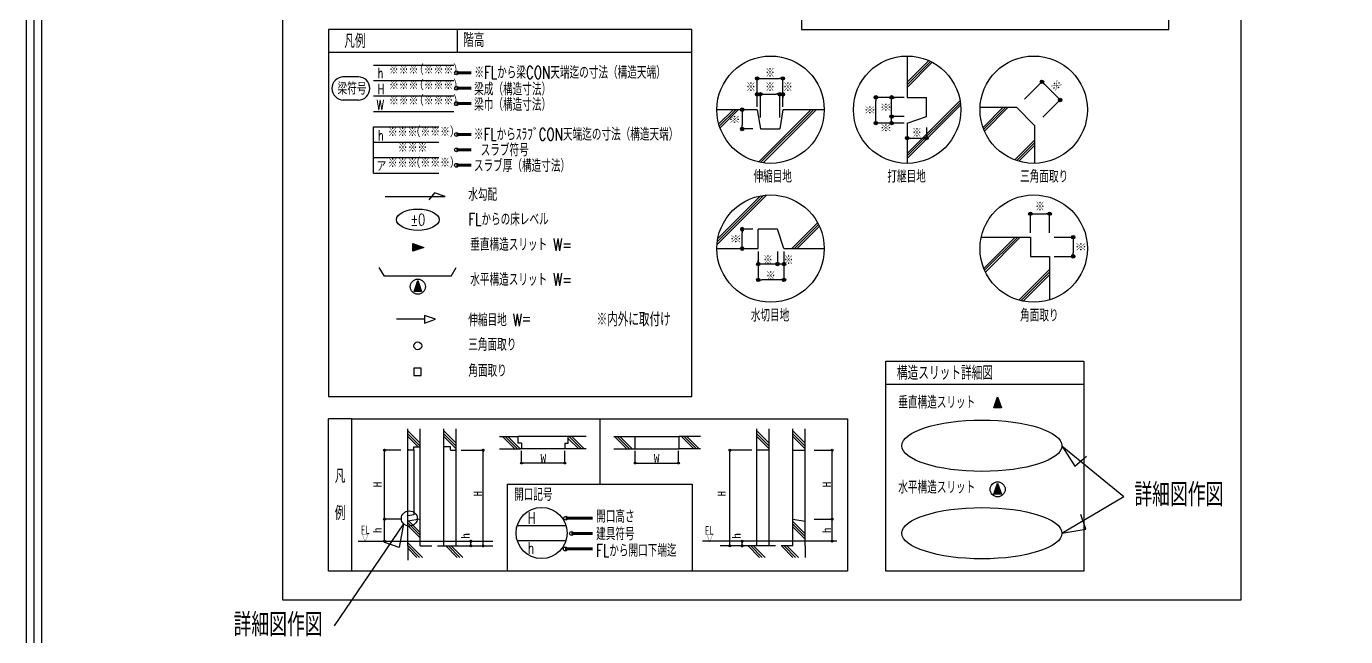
# Model space of a CAD drawing. Extents: x -229451 to 47804, y -161247 to 19812.
# Drawn here: x -229451 to -212338, y -100491 to -92572 of the extents above; entities that cross this region are included whole.
import ezdxf
from ezdxf.enums import TextEntityAlignment as Align
from ezdxf.lldxf.tags import DXFTag

# ---------------------------------------------------------------- set-up
doc = ezdxf.new("R2010")
doc.units = 0
doc.header["$LTSCALE"] = 450
doc.layers.get('0').update_dxf_attribs({"linetype": 'CONTINUOUS'})
for name, color, linetype in [('E0_図面枠A', 4, 'CONTINUOUS'), ('E1_文字A', 3, 'CONTINUOUS'), ('E1_文字B', 2, 'CONTINUOUS'), ('E5_目地A_垂直スリット', 1, 'CONTINUOUS'), ('E5_目地B_水平スリット', 1, 'CONTINUOUS'), ('E6_面取り記号', 4, 'CONTINUOUS'), ('G2_ハッチング', 243, 'CONTINUOUS'), ('IA_通芯', 12, 'CENTER2'), ('IC3_寸法_壁種', 2, 'CONTINUOUS'), ('ID1_躯体', 7, 'CONTINUOUS'), ('JA2_梁記号', 4, 'CONTINUOUS'), ('JA3_ｽﾗﾌﾞ記号', 4, 'CONTINUOUS'), ('JA6_建具記号', 4, 'CONTINUOUS'), ('KC_躯体断面見掛線', 133, 'CONTINUOUS'), ('ZZ_記載例', 30, 'CONTINUOUS')]:
    doc.layers.add(name, color=color, linetype=linetype)
doc.styles.add('toda-A (0.7)', font='romans.shx', dxfattribs={"width": 0.7, "bigfont": 'extfont.shx'})
doc.styles.add('toda-G', font='msgothic.ttc')
tags = doc.linetypes.add('CENTER2', pattern=[2.3, 2, -0.1, 0.1, -0.1]).pattern_tags.tags
tags[10:11] = [DXFTag(74, 4), DXFTag(75, 0), DXFTag(340, '0'), DXFTag(46, 0.0), DXFTag(50, 0.0), DXFTag(44, 0.0), DXFTag(45, 0.0)]
tags[8:9] = [DXFTag(74, 4), DXFTag(75, 0), DXFTag(340, '0'), DXFTag(46, 0.0), DXFTag(50, 0.0), DXFTag(44, 0.0), DXFTag(45, 0.0)]
tags[6:7] = [DXFTag(74, 4), DXFTag(75, 0), DXFTag(340, '0'), DXFTag(46, 0.0), DXFTag(50, 0.0), DXFTag(44, 0.0), DXFTag(45, 0.0)]
tags[4:5] = [DXFTag(74, 4), DXFTag(75, 0), DXFTag(340, '0'), DXFTag(46, 0.0), DXFTag(50, 0.0), DXFTag(44, 0.0), DXFTag(45, 0.0)]
doc.dimstyles.new('toda 1：50', dxfattribs={"dimscale": 50, "dimtxt": 2.7, "dimasz": 1, "dimexe": 0, "dimexo": 1.5, "dimgap": 0, "dimtad": 0, "dimdec": 3, "dimzin": 12, "dimdsep": 46, "dimtxsty": 'toda-A (0.7)', "dimblk": 'ORIGIN', "dimcen": 2.5, "dimclrd": 256, "dimclre": 256, "dimclrt": 7, "dimadec": 0, "dimazin": 0, "dimtfac": 1, "dimtdec": 3, "dimtix": 1, "dimtmove": 2, "dimatfit": 3, "dimldrblk": 'ORIGIN', "dimfxl": 1, "dimtvp": 0.7, "dimtolj": 1, "dimtzin": 0, "dimarcsym": 0})

# ---------------------------------------------------------------- blocks, each defined once
blk = doc.blocks.new('_Origin')
at = {"color": 0, "linetype": 'ByBlock', "lineweight": -2}
blk.add_line((0, 0), (-1, 0), dxfattribs=at)
blk.add_line((0, 0), (-1, 0), dxfattribs=at)
blk.add_circle((0, 0), 0.5, dxfattribs=at)
blk.add_circle((0, 0), 0.5, dxfattribs=at)
blk = doc.blocks.new('垂直構造スリット記号')
at = {"layer": 'E5_目地A_垂直スリット', "linetype": 'Continuous'}
blk.add_hatch(color=256, dxfattribs=at).paths.add_polyline_path([(-49, -144), (0, 0), (49, -144)])
at = {"layer": 'E5_目地A_垂直スリット'}
blk.add_lwpolyline([(-49, -144), (0, 0), (49, -144)], close=True, dxfattribs=at)
blk = doc.blocks.new('誘発目地')
at = {"layer": 'E5_目地A_垂直スリット'}
blk.add_lwpolyline([(49, -144), (0, 0), (-49, -144)], close=True, dxfattribs=at)
blk = doc.blocks.new('水平構造スリット記号')
at = {"layer": 'E5_目地B_水平スリット', "linetype": 'Continuous'}
blk.add_hatch(color=256, dxfattribs=at).paths.add_polyline_path([(-49, -62), (0, 81), (49, -62)])
at = {"layer": 'E5_目地B_水平スリット'}
blk.add_lwpolyline([(-49, -62), (0, 81), (49, -62)], close=True, dxfattribs=at)
at = {"layer": 'E5_目地B_水平スリット', "linetype": 'Continuous'}
blk.add_circle((0, 0), 97.5, dxfattribs=at)

msp = doc.modelspace()

# ---------------------------------------------------------------- hatches: boundary and pattern name
at = {"layer": 'IC3_寸法_壁種'}
h = msp.add_hatch(color=256, dxfattribs=at)
h.paths.add_polyline_path([(-219948.3975, -93247.3485), (-219970.8975, -93247.3485), (-219970.8975, -93224.8485, 0.4142135624), (-219993.3975, -93247.3485, 1)])
h.paths.add_polyline_path([(-219948.3975, -93247.3485, 0.4142135624), (-219970.8975, -93224.8485), (-219970.8975, -93247.3485)], flags=17)
h = msp.add_hatch(color=256, dxfattribs=at)
h.paths.add_polyline_path([(-219615.0641, -93247.3485), (-219637.5641, -93247.3485), (-219637.5641, -93224.8485, 0.4142135624), (-219660.0641, -93247.3485, 1)])
h.paths.add_polyline_path([(-219615.0641, -93247.3485, 0.4142135624), (-219637.5641, -93224.8485), (-219637.5641, -93247.3485)], flags=17)
h = msp.add_hatch(color=256, dxfattribs=at)
h.paths.add_polyline_path([(-219948.3975, -93453.1613), (-219970.8975, -93453.1613), (-219970.8975, -93430.6613, 0.4142135624), (-219993.3975, -93453.1613, 1)])
h.paths.add_polyline_path([(-219948.3975, -93453.1613, 0.4142135624), (-219970.8975, -93430.6613), (-219970.8975, -93453.1613)], flags=17)
h = msp.add_hatch(color=256, dxfattribs=at)
h.paths.add_polyline_path([(-219906.7308, -93453.1613), (-219929.2308, -93453.1613), (-219929.2308, -93430.6613, 0.4142135624), (-219951.7308, -93453.1613, 1)])
h.paths.add_polyline_path([(-219906.7308, -93453.1613, 0.4142135624), (-219929.2308, -93430.6613), (-219929.2308, -93453.1613)], flags=17)
h = msp.add_hatch(color=256, dxfattribs=at)
h.paths.add_polyline_path([(-219656.7308, -93453.1613), (-219679.2308, -93453.1613), (-219679.2308, -93430.6613, 0.4142135624), (-219701.7308, -93453.1613, 1)])
h.paths.add_polyline_path([(-219656.7308, -93453.1613, 0.4142135624), (-219679.2308, -93430.6613), (-219679.2308, -93453.1613)], flags=17)
h = msp.add_hatch(color=256, dxfattribs=at)
h.paths.add_polyline_path([(-219615.0641, -93453.1613), (-219637.5641, -93453.1613), (-219637.5641, -93430.6613, 0.4142135624), (-219660.0641, -93453.1613, 1)])
h.paths.add_polyline_path([(-219615.0641, -93453.1613, 0.4142135624), (-219637.5641, -93430.6613), (-219637.5641, -93453.1613)], flags=17)
h = msp.add_hatch(color=256, dxfattribs=at)
h.paths.add_polyline_path([(-216254.6315, -93291.0606), (-216277.1315, -93291.0606), (-216277.1315, -93268.5606, 0.4142135624), (-216299.6315, -93291.0606, 1)])
h.paths.add_polyline_path([(-216254.6315, -93291.0606, 0.4142135624), (-216277.1315, -93268.5606), (-216277.1315, -93291.0606)], flags=17)
h = msp.add_hatch(color=256, dxfattribs=at)
h.paths.add_polyline_path([(-218409.9886, -93493.7047), (-218432.4886, -93493.7047), (-218432.4886, -93471.2047, 0.4142135624), (-218454.9886, -93493.7047, 1)])
h.paths.add_polyline_path([(-218409.9886, -93493.7047, 0.4142135624), (-218432.4886, -93471.2047), (-218432.4886, -93493.7047)], flags=17)
h = msp.add_hatch(color=256, dxfattribs=at)
h.paths.add_polyline_path([(-218204.1757, -93493.7047), (-218226.6757, -93493.7047), (-218226.6757, -93471.2047, 0.4142135624), (-218249.1757, -93493.7047, 1)])
h.paths.add_polyline_path([(-218204.1757, -93493.7047, 0.4142135624), (-218226.6757, -93471.2047), (-218226.6757, -93493.7047)], flags=17)
h = msp.add_hatch(color=256, dxfattribs=at)
h.paths.add_polyline_path([(-216018.9293, -93526.7629), (-216041.4293, -93526.7629), (-216041.4293, -93504.2629, 0.4142135624), (-216063.9293, -93526.7629, 1)])
h.paths.add_polyline_path([(-216018.9293, -93526.7629, 0.4142135624), (-216041.4293, -93504.2629), (-216041.4293, -93526.7629)], flags=17)
h = msp.add_hatch(color=256, dxfattribs=at)
h.paths.add_polyline_path([(-220142.8294, -93653.5949), (-220165.3294, -93653.5949), (-220165.3294, -93631.0949, 0.4142135624), (-220187.8294, -93653.5949, 1)])
h.paths.add_polyline_path([(-220142.8294, -93653.5949, 0.4142135624), (-220165.3294, -93631.0949), (-220165.3294, -93653.5949)], flags=17)
h = msp.add_hatch(color=256, dxfattribs=at)
h.paths.add_polyline_path([(-218204.1757, -93743.7047), (-218226.6757, -93743.7047), (-218226.6757, -93721.2047, 0.4142135624), (-218249.1757, -93743.7047, 1)])
h.paths.add_polyline_path([(-218204.1757, -93743.7047, 0.4142135624), (-218226.6757, -93721.2047), (-218226.6757, -93743.7047)], flags=17)
h = msp.add_hatch(color=256, dxfattribs=at)
h.paths.add_polyline_path([(-220142.8294, -93903.5949), (-220165.3294, -93903.5949), (-220165.3294, -93881.0949, 0.4142135624), (-220187.8294, -93903.5949, 1)])
h.paths.add_polyline_path([(-220142.8294, -93903.5949, 0.4142135624), (-220165.3294, -93881.0949), (-220165.3294, -93903.5949)], flags=17)
h = msp.add_hatch(color=256, dxfattribs=at)
h.paths.add_polyline_path([(-218409.9886, -93827.038), (-218432.4886, -93827.038), (-218432.4886, -93804.538, 0.4142135624), (-218454.9886, -93827.038, 1)])
h.paths.add_polyline_path([(-218409.9886, -93827.038, 0.4142135624), (-218432.4886, -93804.538), (-218432.4886, -93827.038)], flags=17)
h = msp.add_hatch(color=256, dxfattribs=at)
h.paths.add_polyline_path([(-218204.1757, -93827.038), (-218226.6757, -93827.038), (-218226.6757, -93804.538, 0.4142135624), (-218249.1757, -93827.038, 1)])
h.paths.add_polyline_path([(-218204.1757, -93827.038, 0.4142135624), (-218226.6757, -93804.538), (-218226.6757, -93827.038)], flags=17)
h = msp.add_hatch(color=256, dxfattribs=at)
h.paths.add_polyline_path([(-218003.7422, -94021.47), (-218026.2422, -94021.47), (-218026.2422, -93998.97, 0.4142135624), (-218048.7422, -94021.47, 1)])
h.paths.add_polyline_path([(-218003.7422, -94021.47, 0.4142135624), (-218026.2422, -93998.97), (-218026.2422, -94021.47)], flags=17)
h = msp.add_hatch(color=256, dxfattribs=at)
h.paths.add_polyline_path([(-217753.7422, -94021.47), (-217776.2422, -94021.47), (-217776.2422, -93998.97, 0.4142135624), (-217798.7422, -94021.47, 1)])
h.paths.add_polyline_path([(-217753.7422, -94021.47, 0.4142135624), (-217776.2422, -93998.97), (-217776.2422, -94021.47)], flags=17)
h = msp.add_hatch(color=256, dxfattribs=at)
h.paths.add_polyline_path([(-216405.0529, -95003.7059), (-216427.5529, -95003.7059), (-216427.5529, -94981.2059, 0.4142135624), (-216450.0529, -95003.7059, 1)])
h.paths.add_polyline_path([(-216405.0529, -95003.7059, 0.4142135624), (-216427.5529, -94981.2059), (-216427.5529, -95003.7059)], flags=17)
h = msp.add_hatch(color=256, dxfattribs=at)
h.paths.add_polyline_path([(-216155.0529, -95003.7059), (-216177.5529, -95003.7059), (-216177.5529, -94981.2059, 0.4142135624), (-216200.0529, -95003.7059, 1)])
h.paths.add_polyline_path([(-216155.0529, -95003.7059, 0.4142135624), (-216177.5529, -94981.2059), (-216177.5529, -95003.7059)], flags=17)
h = msp.add_hatch(color=256, dxfattribs=at)
h.paths.add_polyline_path([(-220143.7626, -95205.5876), (-220166.2626, -95205.5876), (-220166.2626, -95183.0876, 0.4142135624), (-220188.7626, -95205.5876, 1)])
h.paths.add_polyline_path([(-220143.7626, -95205.5876, 0.4142135624), (-220166.2626, -95183.0876), (-220166.2626, -95205.5876)], flags=17)
h = msp.add_hatch(color=256, dxfattribs=at)
h.paths.add_polyline_path([(-215871.9837, -95329.2576), (-215871.9837, -95306.7576), (-215849.4837, -95306.7576, 0.4142135624), (-215871.9837, -95284.2576, 1)])
h.paths.add_polyline_path([(-215871.9837, -95329.2576, 0.4142135624), (-215849.4837, -95306.7576), (-215871.9837, -95306.7576)], flags=17)
h = msp.add_hatch(color=256, dxfattribs=at)
h.paths.add_polyline_path([(-220143.7626, -95455.5876), (-220166.2626, -95455.5876), (-220166.2626, -95433.0876, 0.4142135624), (-220188.7626, -95455.5876, 1)])
h.paths.add_polyline_path([(-220143.7626, -95455.5876, 0.4142135624), (-220166.2626, -95433.0876), (-220166.2626, -95455.5876)], flags=17)
h = msp.add_hatch(color=256, dxfattribs=at)
h.paths.add_polyline_path([(-219934.8445, -95656.0211), (-219957.3445, -95656.0211), (-219957.3445, -95633.5211, 0.4142135624), (-219979.8445, -95656.0211, 1)])
h.paths.add_polyline_path([(-219934.8445, -95656.0211, 0.4142135624), (-219957.3445, -95633.5211), (-219957.3445, -95656.0211)], flags=17)
h = msp.add_hatch(color=256, dxfattribs=at)
h.paths.add_polyline_path([(-219684.8445, -95656.0211), (-219707.3445, -95656.0211), (-219707.3445, -95633.5211, 0.4142135624), (-219729.8445, -95656.0211, 1)])
h.paths.add_polyline_path([(-219684.8445, -95656.0211, 0.4142135624), (-219707.3445, -95633.5211), (-219707.3445, -95656.0211)], flags=17)
h = msp.add_hatch(color=256, dxfattribs=at)
h.paths.add_polyline_path([(-219601.5112, -95656.0211), (-219624.0112, -95656.0211), (-219624.0112, -95633.5211, 0.4142135624), (-219646.5112, -95656.0211, 1)])
h.paths.add_polyline_path([(-219601.5112, -95656.0211, 0.4142135624), (-219624.0112, -95633.5211), (-219624.0112, -95656.0211)], flags=17)
h = msp.add_hatch(color=256, dxfattribs=at)
h.paths.add_polyline_path([(-215871.9837, -95579.2576), (-215871.9837, -95556.7576), (-215849.4837, -95556.7576, 0.4142135624), (-215871.9837, -95534.2576, 1)])
h.paths.add_polyline_path([(-215871.9837, -95579.2576, 0.4142135624), (-215849.4837, -95556.7576), (-215871.9837, -95556.7576)], flags=17)
h = msp.add_hatch(color=256, dxfattribs=at)
h.paths.add_polyline_path([(-219934.8445, -95861.834), (-219957.3445, -95861.834), (-219957.3445, -95839.334, 0.4142135624), (-219979.8445, -95861.834, 1)])
h.paths.add_polyline_path([(-219934.8445, -95861.834, 0.4142135624), (-219957.3445, -95839.334), (-219957.3445, -95861.834)], flags=17)
h = msp.add_hatch(color=256, dxfattribs=at)
h.paths.add_polyline_path([(-219601.5112, -95861.834), (-219624.0112, -95861.834), (-219624.0112, -95839.334, 0.4142135624), (-219646.5112, -95861.834, 1)])
h.paths.add_polyline_path([(-219601.5112, -95861.834, 0.4142135624), (-219624.0112, -95839.334), (-219624.0112, -95861.834)], flags=17)
h = msp.add_hatch(color=256, dxfattribs=at)
h.paths.add_polyline_path([(-224804.5098, -98072.0183), (-224816.5098, -98072.0183, 0.4142135624), (-224804.5098, -98084.0183)])
h.paths.add_polyline_path([(-224792.5098, -98072.0183), (-224804.5098, -98072.0183), (-224804.5098, -98084.0183, 0.4142135624)])
h.paths.add_polyline_path([(-224816.5098, -98072.0183), (-224792.5098, -98072.0183, 1)])
h = msp.add_hatch(color=256, dxfattribs=at)
h.paths.add_polyline_path([(-223526.9748, -98072.0183), (-223538.9748, -98072.0183, 0.4142135624), (-223526.9748, -98084.0183)])
h.paths.add_polyline_path([(-223514.9748, -98072.0183), (-223526.9748, -98072.0183), (-223526.9748, -98084.0183, 0.4142135624)])
h.paths.add_polyline_path([(-223538.9748, -98072.0183), (-223514.9748, -98072.0183, 1)])
h = msp.add_hatch(color=256, dxfattribs=at)
h.paths.add_polyline_path([(-220323.8064, -98072.0183), (-220335.8064, -98072.0183, 0.4142135624), (-220323.8064, -98084.0183)])
h.paths.add_polyline_path([(-220311.8064, -98072.0183), (-220323.8064, -98072.0183), (-220323.8064, -98084.0183, 0.4142135624)])
h.paths.add_polyline_path([(-220335.8064, -98072.0183), (-220311.8064, -98072.0183, 1)])
h = msp.add_hatch(color=256, dxfattribs=at)
h.paths.add_polyline_path([(-219000.1835, -98072.0183), (-219012.1835, -98072.0183, 0.4142135624), (-219000.1835, -98084.0183)])
h.paths.add_polyline_path([(-218988.1835, -98072.0183), (-219000.1835, -98072.0183), (-219000.1835, -98084.0183, 0.4142135624)])
h.paths.add_polyline_path([(-219012.1835, -98072.0183), (-218988.1835, -98072.0183, 1)])
h = msp.add_hatch(color=256, dxfattribs=at)
h.paths.add_polyline_path([(-223028.3291, -98238.5249), (-223040.3291, -98238.5249, 0.4142135624), (-223028.3291, -98250.5249)])
h.paths.add_polyline_path([(-223016.3291, -98238.5249), (-223028.3291, -98238.5249), (-223028.3291, -98250.5249, 0.4142135624)])
h.paths.add_polyline_path([(-223040.3291, -98238.5249), (-223016.3291, -98238.5249, 1)])
h = msp.add_hatch(color=256, dxfattribs=at)
h.paths.add_polyline_path([(-222466.0184, -98238.5249), (-222478.0184, -98238.5249, 0.4142135624), (-222466.0184, -98250.5249)])
h.paths.add_polyline_path([(-222454.0184, -98238.5249), (-222466.0184, -98238.5249), (-222466.0184, -98250.5249, 0.4142135624)])
h.paths.add_polyline_path([(-222478.0184, -98238.5249), (-222454.0184, -98238.5249, 1)])
h = msp.add_hatch(color=256, dxfattribs=at)
h.paths.add_polyline_path([(-221552.9464, -98238.5249), (-221564.9464, -98238.5249, 0.4142135624), (-221552.9464, -98250.5249)])
h.paths.add_polyline_path([(-221540.9464, -98238.5249), (-221552.9464, -98238.5249), (-221552.9464, -98250.5249, 0.4142135624)])
h.paths.add_polyline_path([(-221564.9464, -98238.5249), (-221540.9464, -98238.5249, 1)])
h = msp.add_hatch(color=256, dxfattribs=at)
h.paths.add_polyline_path([(-220990.6357, -98238.5249), (-221002.6357, -98238.5249, 0.4142135624), (-220990.6357, -98250.5249)])
h.paths.add_polyline_path([(-220978.6357, -98238.5249), (-220990.6357, -98238.5249), (-220990.6357, -98250.5249, 0.4142135624)])
h.paths.add_polyline_path([(-221002.6357, -98238.5249), (-220978.6357, -98238.5249, 1)])
h = msp.add_hatch(color=256, dxfattribs=at)
h.paths.add_polyline_path([(-224804.5098, -98966.8323), (-224816.5098, -98966.8323, 0.4142135624), (-224804.5098, -98978.8323)])
h.paths.add_polyline_path([(-224792.5098, -98966.8323), (-224804.5098, -98966.8323), (-224804.5098, -98978.8323, 0.4142135624)])
h.paths.add_polyline_path([(-224816.5098, -98966.8323), (-224792.5098, -98966.8323, 1)])
h = msp.add_hatch(color=256, dxfattribs=at)
h.paths.add_polyline_path([(-219000.1835, -98966.8323), (-219012.1835, -98966.8323, 0.4142135624), (-219000.1835, -98978.8323)])
h.paths.add_polyline_path([(-218988.1835, -98966.8323), (-219000.1835, -98966.8323), (-219000.1835, -98978.8323, 0.4142135624)])
h.paths.add_polyline_path([(-219012.1835, -98966.8323), (-218988.1835, -98966.8323, 1)])
h = msp.add_hatch(color=256, dxfattribs=at)
h.paths.add_polyline_path([(-224804.5098, -99252.7197), (-224816.5098, -99252.7197, 0.4142135624), (-224804.5098, -99264.7197)])
h.paths.add_polyline_path([(-224792.5098, -99252.7197), (-224804.5098, -99252.7197), (-224804.5098, -99264.7197, 0.4142135624)])
h.paths.add_polyline_path([(-224816.5098, -99252.7197), (-224792.5098, -99252.7197, 1)])
h = msp.add_hatch(color=256, dxfattribs=at)
h.paths.add_polyline_path([(-223684.5352, -99252.7197), (-223696.5352, -99252.7197, 0.4142135624), (-223684.5352, -99264.7197)])
h.paths.add_polyline_path([(-223672.5352, -99252.7197), (-223684.5352, -99252.7197), (-223684.5352, -99264.7197, 0.4142135624)])
h.paths.add_polyline_path([(-223696.5352, -99252.7197), (-223672.5352, -99252.7197, 1)])
h = msp.add_hatch(color=256, dxfattribs=at)
h.paths.add_polyline_path([(-220166.246, -99252.7197), (-220178.246, -99252.7197, 0.4142135624), (-220166.246, -99264.7197)])
h.paths.add_polyline_path([(-220154.246, -99252.7197), (-220166.246, -99252.7197), (-220166.246, -99264.7197, 0.4142135624)])
h.paths.add_polyline_path([(-220178.246, -99252.7197), (-220154.246, -99252.7197, 1)])
h = msp.add_hatch(color=256, dxfattribs=at)
h.paths.add_polyline_path([(-219000.1835, -99252.7197), (-219012.1835, -99252.7197, 0.4142135624), (-219000.1835, -99264.7197)])
h.paths.add_polyline_path([(-218988.1835, -99252.7197), (-219000.1835, -99252.7197), (-219000.1835, -99264.7197, 0.4142135624)])
h.paths.add_polyline_path([(-219012.1835, -99252.7197), (-218988.1835, -99252.7197, 1)])
h = msp.add_hatch(color=256, dxfattribs=at)
h.paths.add_polyline_path([(-223684.5352, -99312.7197), (-223696.5352, -99312.7197, 0.4142135624), (-223684.5352, -99324.7197)])
h.paths.add_polyline_path([(-223672.5352, -99312.7197), (-223684.5352, -99312.7197), (-223684.5352, -99324.7197, 0.4142135624)])
h.paths.add_polyline_path([(-223696.5352, -99312.7197), (-223672.5352, -99312.7197, 1)])
h = msp.add_hatch(color=256, dxfattribs=at)
h.paths.add_polyline_path([(-223527.3327, -99314.6104), (-223539.3327, -99314.6104, 0.4142135624), (-223527.3327, -99326.6104)])
h.paths.add_polyline_path([(-223515.3327, -99314.6104), (-223527.3327, -99314.6104), (-223527.3327, -99326.6104, 0.4142135624)])
h.paths.add_polyline_path([(-223539.3327, -99314.6104), (-223515.3327, -99314.6104, 1)])
h = msp.add_hatch(color=256, dxfattribs=at)
h.paths.add_polyline_path([(-220323.8064, -99312.7197), (-220335.8064, -99312.7197, 0.4142135624), (-220323.8064, -99324.7197)])
h.paths.add_polyline_path([(-220311.8064, -99312.7197), (-220323.8064, -99312.7197), (-220323.8064, -99324.7197, 0.4142135624)])
h.paths.add_polyline_path([(-220335.8064, -99312.7197), (-220311.8064, -99312.7197, 1)])
h = msp.add_hatch(color=256, dxfattribs=at)
h.paths.add_polyline_path([(-220166.246, -99312.7197), (-220178.246, -99312.7197, 0.4142135624), (-220166.246, -99324.7197)])
h.paths.add_polyline_path([(-220154.246, -99312.7197), (-220166.246, -99312.7197), (-220166.246, -99324.7197, 0.4142135624)])
h.paths.add_polyline_path([(-220178.246, -99312.7197), (-220154.246, -99312.7197, 1)])

# ---------------------------------------------------------------- linework, layer by layer
at = {"layer": 'E0_図面枠A'}
for p, q in [((-223859.4734, -92911.6294), (-223859.4734, -92611.6294)), ((-220819.2526, -92911.6294), (-225529.9318, -92911.6294)), ((-215735.0482, -97217.5032), (-218303.3512, -97217.5032)), ((-225529.9318, -99642.829), (-225529.9318, -97664.053)), ((-225229.9318, -97664.053), (-225529.9318, -97664.053)), ((-222013.9799, -97664.053), (-222013.9799, -98514.053)), ((-223213.9799, -98514.053), (-220813.9799, -98514.053)), ((-223213.9799, -98514.053), (-223213.9799, -99642.829)), ((-220813.9799, -98514.053), (-220813.9799, -99642.829)), ((-225229.9318, -99642.829), (-225529.9318, -99642.829))]:
    msp.add_line(p, q, dxfattribs=at)
for points in [[(-219396.6338, -92611.6294), (-214633.3897, -92611.6294), (-214633.3897, -88224.8008), (-219396.6338, -88224.8008)], [(-225529.9318, -97373.3955), (-220819.2526, -97373.3955), (-220819.2526, -92611.6294), (-225529.9318, -92611.6294)], [(-218303.3512, -96917.5032), (-215735.0482, -96917.5032), (-215735.0482, -99642.829), (-218303.3512, -99642.829)], [(-225229.9318, -97664.053), (-218798.028, -97664.053), (-218798.028, -99642.829), (-225229.9318, -99642.829)]]:
    msp.add_lwpolyline(points, close=True, dxfattribs=at)
for centre in [(-219797.4543, -93653.5949), (-218026.2422, -93653.5949), (-216383.8771, -93653.5949), (-219797.4543, -95455.5876), (-216383.8771, -95455.5876)]:
    msp.add_circle(centre, 696.5675, dxfattribs=at)
at = {"layer": 'E1_文字A'}
msp.add_lwpolyline([(-224798.5809, -94777.7959), (-224020.1836, -94777.7999), (-224158.5848, -94732.0379), (-224230.7741, -94823.8795)], dxfattribs=at)
msp.add_ellipse((-224373.1238, -95080.5273), major_axis=(-277.7213, 0), ratio=0.49862476, dxfattribs=at)
at = {"layer": 'E5_目地A_垂直スリット', "linetype": 'Continuous'}
for p, q in [((-224806.9555, -95813.6567), (-224872.5387, -95700.0633)), ((-223939.292, -95813.6567), (-224806.9555, -95813.6567)), ((-223939.292, -95813.6567), (-223873.7089, -95700.0633)), ((-224285.5137, -96372.2702), (-224650.0287, -96372.2702))]:
    msp.add_line(p, q, dxfattribs=at)
at = {"layer": 'E6_面取り記号'}
msp.add_lwpolyline([(-224424.8694, -97102.5468), (-224330.6376, -97102.5468), (-224330.6376, -97008.3611), (-224424.8694, -97008.3611)], close=True, dxfattribs=at)
msp.add_circle((-224373.1238, -96717.4619), 50, dxfattribs=at)
at = {"layer": 'G2_ハッチング'}
for p, q in [((-218026.2422, -93295.4544), (-217746.4693, -93015.6815)), ((-218026.2422, -93329.214), (-217722.6839, -93026.651)), ((-218026.2422, -93363.8544), (-217700.3516, -93037.9638)), ((-218026.2422, -94219.9859), (-217340.0535, -93533.7973)), ((-218026.2422, -94253.7455), (-217335.3203, -93565.089)), ((-218026.2422, -94288.3859), (-217332.1993, -93594.343)), ((-220469.1088, -93838.2204), (-220284.4832, -93653.5949)), ((-220461.3153, -93864.533), (-220249.6832, -93653.5949)), ((-220452.6282, -93890.1398), (-220216.0832, -93653.5949)), ((-219953.1835, -94332.5313), (-219274.2471, -93653.5949)), ((-219926.2548, -94338.1507), (-219239.4471, -93653.5949)), ((-219895.4823, -94343.2301), (-219205.8471, -93653.5949)), ((-217041.7679, -93882.4747), (-216781.786, -93622.4928)), ((-217032.6357, -93907.206), (-216746.986, -93622.4928)), ((-217022.5417, -93931.6485), (-216713.386, -93622.4928)), ((-216629.7943, -94305.3088), (-216372.8615, -94048.376)), ((-216604.597, -94314.268), (-216372.8615, -94083.2922)), ((-216578.5049, -94322.4194), (-216372.8615, -94116.776)), ((-220491.9775, -95402.26), (-219850.7819, -94761.0644)), ((-220487.7402, -95362.2511), (-219888.5234, -94764.9989)), ((-220481.3274, -95323.2099), (-219929.832, -94771.7144)), ((-219521.2892, -95455.5876), (-219186.5754, -95120.8738)), ((-219488.623, -95455.5876), (-219174.9778, -95142.9707)), ((-219452.8892, -95455.5876), (-219163.7372, -95166.4356)), ((-217031.4831, -95712.1277), (-216626.1129, -95306.7576)), ((-217021.649, -95735.6828), (-216591.3129, -95306.7576)), ((-217010.586, -95759.6307), (-216557.7129, -95306.7576)), ((-216574.9671, -96125.4315), (-216177.5529, -95728.0173)), ((-216549.5529, -96133.6173), (-216177.5529, -95762.8369)), ((-216519.8838, -96138.7482), (-216177.5529, -95796.4173)), ((-224502.6321, -97822.3614), (-224342.6321, -97982.3614)), ((-224502.6321, -97857.7276), (-224342.6321, -98017.7276)), ((-224034.0204, -97822.3614), (-223874.0204, -97982.3614)), ((-224034.0204, -97857.7276), (-223874.0204, -98017.7276)), ((-219976.7608, -97822.3614), (-219816.7608, -97982.3614)), ((-219976.7608, -97857.7276), (-219816.7608, -98017.7276)), ((-219508.149, -97822.3614), (-219348.149, -97982.3614)), ((-219508.149, -97857.7276), (-219348.149, -98017.7276)), ((-224502.6321, -97893.0937), (-224368.7856, -98026.9402)), ((-224034.0204, -97893.0937), (-223874.0204, -98053.0937)), ((-223275.3658, -97895.0712), (-223115.3658, -98055.0712)), ((-223239.9997, -97895.0712), (-223079.9997, -98055.0712)), ((-223204.6335, -97895.0712), (-223044.6335, -98055.0712)), ((-222420.9403, -97918.136), (-222284.0051, -98055.0712)), ((-222408.6389, -97895.0712), (-222248.6389, -98055.0712)), ((-222373.2728, -97895.0712), (-222213.2728, -98055.0712)), ((-221821.7119, -97895.0712), (-221661.7119, -98055.0712)), ((-221786.3457, -97895.0712), (-221626.3457, -98055.0712)), ((-221750.9795, -97895.0712), (-221590.9795, -98055.0712)), ((-220953.7657, -97895.0712), (-220793.7657, -98055.0712)), ((-220918.3995, -97895.0712), (-220758.3995, -98055.0712)), ((-220883.0333, -97895.0712), (-220723.0333, -98055.0712)), ((-219976.7608, -97893.0937), (-219816.7608, -98053.0937)), ((-219508.149, -97893.0937), (-219348.149, -98053.0937)), ((-224502.6321, -99015.1422), (-224342.6321, -99175.1422)), ((-224502.6321, -99050.5084), (-224342.6321, -99210.5084)), ((-224491.5843, -98990.8239), (-224342.6321, -99139.776)), ((-219508.149, -98996.1647), (-219348.149, -99156.1647)), ((-219508.149, -99031.5309), (-219348.149, -99191.5309)), ((-219508.149, -99066.8971), (-219348.149, -99226.8971)), ((-224502.6321, -99273.7139), (-224313.9671, -99462.3789)), ((-224502.6321, -99344.4462), (-224384.6994, -99462.3789)), ((-224498.9924, -99312.7197), (-224349.3332, -99462.3789)), ((-224011.0859, -99312.7197), (-223861.4267, -99462.3789)), ((-223975.7198, -99312.7197), (-223826.0606, -99462.3789)), ((-223940.3536, -99312.7197), (-223790.6944, -99462.3789)), ((-220089.9, -99312.7197), (-219940.2408, -99462.3789)), ((-220054.5338, -99312.7197), (-219904.8746, -99462.3789)), ((-220019.1676, -99312.7197), (-219869.5084, -99462.3789)), ((-219657.4736, -99312.7197), (-219507.8144, -99462.3789)), ((-219622.1074, -99312.7197), (-219472.4482, -99462.3789)), ((-219586.7413, -99312.7197), (-219437.0821, -99462.3789))]:
    msp.add_line(p, q, dxfattribs=at)
at = {"layer": 'IA_通芯'}
for p, q in [((-225148.4477, -99252.7197), (-223400.253, -99252.7197)), ((-218938.033, -99252.7197), (-220680.6546, -99252.7197))]:
    msp.add_line(p, q, dxfattribs=at)
at = {"layer": 'IC3_寸法_壁種'}
for p, q in [((-219970.8975, -93503.5949), (-219970.8975, -93247.3485)), ((-219925.8975, -93247.3485), (-219682.5641, -93247.3485)), ((-219637.5641, -93615.536), (-219637.5641, -93247.3485)), ((-219970.8975, -93615.5732), (-219970.8975, -93428.1613)), ((-219637.5641, -93615.536), (-219637.5641, -93428.1613)), ((-216502.4977, -93516.4268), (-216277.1315, -93291.0606)), ((-216245.3117, -93322.8804), (-216073.2491, -93494.9431)), ((-219970.8975, -93453.1613), (-219929.2308, -93453.1613)), ((-219929.2308, -93616.613), (-219929.2308, -93453.1613)), ((-219929.2308, -93753.5949), (-219929.2308, -93453.1613)), ((-219884.2308, -93453.1613), (-219839.2308, -93453.1613)), ((-219884.2308, -93453.1613), (-219724.2308, -93453.1613)), ((-219679.2308, -93753.5949), (-219679.2308, -93453.1613)), ((-219679.2308, -93753.5949), (-219679.2308, -93453.1613)), ((-219679.2308, -93453.1613), (-219637.5641, -93453.1613)), ((-218064.3011, -93493.7047), (-218432.4886, -93493.7047)), ((-218432.4886, -93782.038), (-218432.4886, -93538.7047)), ((-218064.3011, -93493.7047), (-218251.6757, -93493.7047)), ((-218226.6757, -93535.3713), (-218226.6757, -93493.7047)), ((-218226.6757, -93827.038), (-218226.6757, -93535.3713)), ((-216266.7955, -93752.129), (-216041.4293, -93526.7629)), ((-220165.3294, -93698.5949), (-220165.3294, -93858.5949)), ((-218226.6757, -93698.7047), (-218226.6757, -93695.3713)), ((-218063.224, -93743.7047), (-218226.6757, -93743.7047)), ((-220027.1894, -93903.5949), (-220165.3294, -93903.5949)), ((-218176.2422, -93827.038), (-218432.4886, -93827.038)), ((-218064.2639, -93827.038), (-218251.6757, -93827.038)), ((-218226.6757, -93827.038), (-218226.6757, -93785.3713)), ((-217776.2422, -93883.3299), (-217776.2422, -94021.47)), ((-217981.2422, -94021.47), (-217821.2422, -94021.47)), ((-216427.5529, -95019.7758), (-216427.5529, -95003.7059)), ((-216427.5529, -95252.4444), (-216427.5529, -95003.7059)), ((-216382.5529, -95003.7059), (-216337.5529, -95003.7059)), ((-216382.5529, -95003.7059), (-216222.5529, -95003.7059)), ((-216177.5529, -95252.4444), (-216177.5529, -95003.7059)), ((-216177.5529, -95252.4444), (-216177.5529, -95003.7059)), ((-220028.1225, -95205.5876), (-220166.2626, -95205.5876)), ((-220166.2626, -95410.5876), (-220166.2626, -95250.5876)), ((-216120.7222, -95306.7576), (-215871.9837, -95306.7576)), ((-215888.0536, -95306.7576), (-215871.9837, -95306.7576)), ((-215871.9837, -95351.7576), (-215871.9837, -95396.7576)), ((-215871.9837, -95351.7576), (-215871.9837, -95511.7576)), ((-219957.3445, -95493.6465), (-219957.3445, -95861.834)), ((-219957.3445, -95493.6465), (-219957.3445, -95681.0211)), ((-219915.6778, -95656.0211), (-219957.3445, -95656.0211)), ((-219624.0112, -95656.0211), (-219915.6778, -95656.0211)), ((-219752.3445, -95656.0211), (-219755.6778, -95656.0211)), ((-219707.3445, -95492.5694), (-219707.3445, -95656.0211)), ((-219624.0112, -95656.0211), (-219665.6778, -95656.0211)), ((-219624.0112, -95493.6092), (-219624.0112, -95681.0211)), ((-219624.0112, -95605.5876), (-219624.0112, -95861.834)), ((-216120.7222, -95556.7576), (-215871.9837, -95556.7576)), ((-216120.7222, -95556.7576), (-215871.9837, -95556.7576)), ((-219669.0112, -95861.834), (-219912.3445, -95861.834)), ((-224594.8104, -98072.0183), (-224804.5098, -98072.0183)), ((-224804.5098, -99232.7197), (-224804.5098, -98092.0183)), ((-223811.1494, -98072.0183), (-223526.9748, -98072.0183)), ((-223526.9748, -99292.7197), (-223526.9748, -98092.0183)), ((-223028.3291, -98238.5249), (-223028.3291, -98080.8202)), ((-222466.0184, -98238.5249), (-222466.0184, -98080.8202)), ((-221552.9464, -98238.5249), (-221552.9464, -98080.8202)), ((-220990.6357, -98238.5249), (-220990.6357, -98080.8202)), ((-220039.6317, -98072.0183), (-220323.8064, -98072.0183)), ((-220323.8064, -99292.7197), (-220323.8064, -98092.0183)), ((-219233.0348, -98072.0183), (-219000.1835, -98072.0183)), ((-219000.1835, -99232.7197), (-219000.1835, -98092.0183)), ((-222466.0184, -98238.5249), (-223028.3291, -98238.5249)), ((-223028.3291, -98238.5249), (-223008.3291, -98238.5249)), ((-222466.0184, -98238.5249), (-222486.0184, -98238.5249)), ((-221552.9464, -98238.5249), (-221532.9464, -98238.5249)), ((-221552.9464, -98238.5249), (-220990.6357, -98238.5249)), ((-220990.6357, -98238.5249), (-221010.6357, -98238.5249)), ((-224594.8104, -98966.8323), (-224804.5098, -98966.8323)), ((-219233.0348, -98966.8323), (-219000.1835, -98966.8323)), ((-223684.5352, -99312.7197), (-223684.5352, -99252.7197)), ((-220166.246, -99312.7197), (-220166.246, -99252.7197))]:
    msp.add_line(p, q, dxfattribs=at)
for centre, radius in [((-224804.5098, -98072.0183), 12), ((-223526.9748, -98072.0183), 12), ((-220323.8064, -98072.0183), 12), ((-219000.1835, -98072.0183), 12), ((-223028.3291, -98238.5249), 12), ((-223028.3291, -98238.5249), 10), ((-222466.0184, -98238.5249), 12), ((-222466.0184, -98238.5249), 10), ((-221552.9464, -98238.5249), 12), ((-221552.9464, -98238.5249), 10), ((-220990.6357, -98238.5249), 12), ((-220990.6357, -98238.5249), 10), ((-224804.5098, -98966.8323), 12), ((-219000.1835, -98966.8323), 12), ((-224804.5098, -99252.7197), 12), ((-223684.5352, -99252.7197), 12), ((-220166.246, -99252.7197), 12), ((-219000.1835, -99252.7197), 12), ((-223684.5352, -99312.7197), 12), ((-223527.3327, -99314.6104), 12), ((-220323.8064, -99312.7197), 12), ((-220166.246, -99312.7197), 12)]:
    msp.add_circle(centre, radius, dxfattribs=at)
at = {"layer": 'ID1_躯体', "color": 7}
for p, q in [((-218026.2422, -92957.0273), (-218026.2422, -93493.7047)), ((-218026.2422, -93493.7047), (-217776.2422, -93493.7047)), ((-217776.2422, -93743.7047), (-217776.2422, -93493.7047)), ((-219970.8975, -93653.5949), (-220494.0218, -93653.5949)), ((-219970.8975, -93653.5949), (-219929.2308, -93903.5949)), ((-219637.5641, -93653.5949), (-219679.2308, -93903.5949)), ((-219100.8868, -93653.5949), (-219637.5641, -93653.5949)), ((-218026.2422, -93827.038), (-217776.2422, -93743.7047)), ((-217079.7499, -93622.4928), (-216608.5637, -93622.4928)), ((-216372.8615, -93858.195), (-216608.5637, -93622.4928)), ((-219929.2308, -93903.5949), (-219679.2308, -93903.5949)), ((-218026.2422, -93827.038), (-218026.2422, -94350.1624)), ((-216372.8615, -93858.195), (-216372.8615, -94350.0752)), ((-219707.3445, -95205.5876), (-219957.3445, -95205.5876)), ((-219957.3445, -95455.5876), (-219957.3445, -95205.5876)), ((-219624.0112, -95455.5876), (-219707.3445, -95205.5876)), ((-217064.3593, -95306.7576), (-216427.5529, -95306.7576)), ((-216427.5529, -95306.7576), (-216427.5529, -95556.7576)), ((-220494.0218, -95455.5876), (-219957.3445, -95455.5876)), ((-219624.0112, -95455.5876), (-219100.8868, -95455.5876)), ((-216427.5529, -95556.7576), (-216177.5529, -95556.7576)), ((-216177.5529, -95556.7576), (-216177.5529, -96120.897)), ((-224502.6321, -98058.3785), (-224502.6321, -97794.9623)), ((-224342.6321, -98026.9402), (-224342.6321, -97794.9623)), ((-224034.0204, -98026.9402), (-224034.0204, -97794.9623)), ((-223874.0204, -98058.3785), (-223874.0204, -97794.9623)), ((-219976.7608, -98072.0183), (-219976.7608, -97794.9623)), ((-219816.7608, -98072.0183), (-219816.7608, -97794.9623)), ((-219508.149, -98072.0183), (-219508.149, -97794.9623)), ((-219348.149, -98072.0183), (-219348.149, -97794.9623)), ((-224426.7924, -98072.0183), (-224426.7924, -98026.9402)), ((-224426.7924, -98026.9402), (-224342.6321, -98026.9402)), ((-223949.8601, -98026.9402), (-224034.0204, -98026.9402)), ((-223949.8601, -98072.0183), (-223949.8601, -98026.9402)), ((-223311.5819, -97895.0712), (-223073.4071, -97895.0712)), ((-223073.4071, -97979.2316), (-223073.4071, -97895.0712)), ((-223028.3291, -97979.2316), (-223073.4071, -97979.2316)), ((-223028.3291, -98041.4314), (-223041.9689, -98055.0712)), ((-223028.3291, -97979.2316), (-223028.3291, -98041.4314)), ((-222466.0184, -97979.2316), (-222420.9403, -97979.2316)), ((-222466.0184, -97979.2316), (-222466.0184, -98041.4314)), ((-222466.0184, -98041.4314), (-222452.3786, -98055.0712)), ((-222188.9985, -97895.0712), (-222420.9403, -97895.0712)), ((-222420.9403, -97979.2316), (-222420.9403, -97895.0712)), ((-221829.9663, -97895.0712), (-221552.9464, -97895.0712)), ((-221552.9464, -98055.0712), (-221552.9464, -97895.0712)), ((-220707.3829, -97895.0712), (-220984.4027, -97895.0712)), ((-220984.4027, -98055.0712), (-220984.4027, -97895.0712)), ((-224488.9923, -98072.0183), (-224502.6321, -98058.3785)), ((-224426.7924, -98072.0183), (-224488.9923, -98072.0183)), ((-223949.8601, -98072.0183), (-223887.6602, -98072.0183)), ((-223887.6602, -98072.0183), (-223874.0204, -98058.3785)), ((-223311.5819, -98055.0712), (-223041.9689, -98055.0712)), ((-222188.9985, -98055.0712), (-222452.3786, -98055.0712)), ((-221829.9663, -98055.0712), (-221552.9464, -98055.0712)), ((-220707.3829, -98055.0712), (-220984.4027, -98055.0712)), ((-219816.7608, -98072.0183), (-219976.7608, -98072.0183)), ((-219508.149, -98072.0183), (-219348.149, -98072.0183)), ((-224342.6321, -98966.8323), (-224502.6321, -98992.6033)), ((-224502.6321, -99312.7197), (-224502.6321, -98992.6033)), ((-224342.6321, -99312.7197), (-224342.6321, -98966.8323)), ((-219508.149, -99312.7197), (-219508.149, -98966.8323)), ((-219508.149, -98966.8323), (-219348.149, -98992.6033)), ((-219348.149, -99312.7197), (-219348.149, -98992.6033)), ((-224502.6321, -99312.7197), (-224502.6321, -99496.5394)), ((-224342.6321, -99312.7197), (-224192.6867, -99312.7197)), ((-224117.3242, -99312.7197), (-223400.253, -99312.7197)), ((-219733.457, -99312.7197), (-220450.5282, -99312.7197)), ((-219508.149, -99312.7197), (-219658.0945, -99312.7197)), ((-219348.149, -99312.7197), (-219348.149, -99462.3789))]:
    msp.add_line(p, q, dxfattribs=at)
at = {"layer": 'JA2_梁記号'}
for p, q in [((-224946.3725, -93075.0391), (-223906.764, -93075.0391)), ((-225144.7391, -93227.7397), (-225344.7391, -93227.7397)), ((-224946.3725, -93275.0391), (-223906.764, -93275.0391)), ((-225144.7391, -93527.7397), (-225344.7391, -93527.7397)), ((-224946.3725, -93475.0391), (-223906.764, -93475.0391)), ((-224946.3725, -93675.0391), (-223906.764, -93675.0391))]:
    msp.add_line(p, q, dxfattribs=at)
for centre, start, end in [((-225336.8608, -93377.7397), 90, 270), ((-225144.7391, -93377.7397), 270, 90)]:
    msp.add_arc(centre, 150, start, end, dxfattribs=at)
at = {"layer": 'JA3_ｽﾗﾌﾞ記号'}
for p, q in [((-224946.3725, -93875.0391), (-224102.1106, -93875.0391)), ((-224946.3725, -94475.0391), (-224946.3725, -93875.0391)), ((-224946.3725, -94075.0391), (-224102.1106, -94075.0391)), ((-224946.3725, -94275.0391), (-224102.1106, -94275.0391)), ((-224946.3725, -94475.0391), (-224102.1106, -94475.0391))]:
    msp.add_line(p, q, dxfattribs=at)
at = {"layer": 'JA6_建具記号'}
for p, q in [((-223085.2438, -99050.023), (-222450.6565, -99050.023)), ((-223085.2438, -99242.7851), (-222450.6565, -99242.7851))]:
    msp.add_line(p, q, dxfattribs=at)
msp.add_circle((-222767.9501, -99146.404), 331.6091, dxfattribs=at)
at = {"layer": 'KC_躯体断面見掛線'}
for p, q in [((-224342.6321, -98966.8323), (-224342.6321, -98026.9402)), ((-224034.0204, -99312.7197), (-224034.0204, -98026.9402)), ((-222420.9403, -97895.0712), (-223073.4071, -97895.0712)), ((-221552.9464, -97895.0712), (-220984.4027, -97895.0712)), ((-224502.6321, -98992.6033), (-224502.6321, -98058.3785)), ((-224426.7924, -98072.0183), (-224426.7924, -98911.3722)), ((-223874.0204, -99312.7197), (-223874.0204, -98058.3785)), ((-222452.3786, -98055.0712), (-223041.9689, -98055.0712)), ((-221552.9464, -98055.0712), (-220984.4027, -98055.0712)), ((-219976.7608, -99312.7197), (-219976.7608, -98072.0183)), ((-219816.7608, -99312.7197), (-219816.7608, -98072.0183)), ((-219508.149, -98966.8323), (-219508.149, -98072.0183)), ((-219348.149, -98992.6033), (-219348.149, -98072.0183)), ((-224426.7924, -98911.3722), (-224502.6321, -98923.5876))]:
    msp.add_line(p, q, dxfattribs=at)
at = {"layer": 'ZZ_記載例', "color": 4}
for p, q in [((-216017.9339, -98013.6326), (-215214.8814, -98674.4726)), ((-216017.9339, -98013.6326), (-215850.2889, -98279.5629)), ((-215850.2889, -98279.5629), (-215700.657, -98149.0915)), ((-216017.9339, -99148.4057), (-215214.8814, -98674.4726)), ((-215708.1105, -99095.1772), (-215771.4566, -98907.029)), ((-224557.2949, -99026.4851), (-225459.8747, -100350.0577)), ((-224557.2949, -99026.4851), (-224615.6319, -99335.3873)), ((-216017.9339, -99148.4057), (-215708.1105, -99095.1772)), ((-224615.6319, -99335.3873), (-224802.7085, -99268.9432))]:
    msp.add_line(p, q, dxfattribs=at)
at = {"layer": 'ZZ_記載例'}
for points in [[(-229450.6548, -73809.1702), (-149779.0945, -73809.1702), (-149779.0945, -118559.3388), (-229450.6548, -118559.3388)], [(-229350.6548, -73909.1702), (-149879.0945, -73909.1702), (-149879.0945, -118459.3388), (-229350.6548, -118459.3388)], [(-229250.6548, -74009.1702), (-149979.0945, -74009.1702), (-149979.0945, -118359.3388), (-229250.6548, -118359.3388)], [(-226128.7725, -100014.8141), (-213693.9566, -100014.8141), (-213693.9566, -82882.8438), (-226128.7725, -82882.8438)]]:
    msp.add_lwpolyline(points, close=True, dxfattribs=at)
at = {"layer": 'ZZ_記載例', "color": 1}
for centre, major_axis, ratio in [((-217055.8144, -98013.6326), (1037.8805, 0), 0.3206880542), ((-224483.0777, -98957.853), (103.4698, 0), 0.951957347), ((-217055.8144, -99148.4057), (1037.8805, 0), 0.3206880542)]:
    msp.add_ellipse(centre, major_axis=major_axis, ratio=ratio, dxfattribs=at)

# ---------------------------------------------------------------- block references
at = {"layer": 'E5_目地A_垂直スリット', "rotation": 270}
for name, p in [('垂直構造スリット記号', (-224293.5475, -95439.8303)), ('誘発目地', (-224141.8068, -96372.2702))]:
    msp.add_blockref(name, p, dxfattribs=at)
at = {"layer": 'E5_目地A_垂直スリット'}
for name, p in [('水平構造スリット記号', (-224373.1238, -95949.4674)), ('垂直構造スリット記号', (-216851.9454, -97379.3406)), ('水平構造スリット記号', (-216851.9454, -98579.4402))]:
    msp.add_blockref(name, p, dxfattribs=at)
at = {"layer": 'IC3_寸法_壁種'}
for p, xscale, yscale, zscale, rotation in [((-219970.8975, -93247.3485), 45, 45, 45, 179.9999999999998), ((-216277.1315, -93291.0606), 45.000000000005, 45.000000000005, 45.000000000005, 134.9999999999739), ((-219970.8975, -93453.1613), 45, 45, 45, 179.9999999999998), ((-219929.2308, -93453.1613), 45, 45, 45, 179.9999999999998), ((-219637.5641, -93453.1613), 45, 45, 45, 90.0000000000002), ((-218432.4886, -93493.7047), 45, 45, 45, 90.0000000000002), ((-218226.6757, -93493.7047), 45, 45, 45, 179.9999999999998), ((-216041.4293, -93526.7629), 45.000000000005, 45.000000000005, 45.000000000005, 314.9999999999737), ((-220165.3294, -93653.5949), 45, 45, 45, 90.0000000000002), ((-218226.6757, -93743.7047), 45, 45, 45, 270), ((-220165.3294, -93903.5949), 45, 45, 45, 270), ((-218432.4886, -93827.038), 45, 45, 45, 270), ((-218226.6757, -93827.038), 45, 45, 45, 270), ((-218026.2422, -94021.47), 45, 45, 45, 179.9999999999998), ((-216427.5529, -95003.7059), 45, 45, 45, 179.9999999999998), ((-220166.2626, -95205.5876), -45, 45, 45, 270), ((-215871.9837, -95306.7576), 45, 45, 45, 90.0000000000002), ((-220166.2626, -95455.5876), -45, 45, 45, 90.0000000000002), ((-219957.3445, -95656.0211), 45, 45, 45, 270), ((-215871.9837, -95556.7576), 45, 45, 45, 270), ((-219957.3445, -95861.834), 45, 45, 45, 179.9999999999998), ((-224804.5098, -98072.0183), -20, 20, 20, 270), ((-223526.9748, -98072.0183), -20, 20, 20, 270), ((-220323.8064, -98072.0183), 20, 20, 20, 90.0000000000002), ((-219000.1835, -98072.0183), 20, 20, 20, 90.0000000000002), ((-224804.5098, -98966.8323), -20, 20, 20, 90.0000000000002), ((-219000.1835, -98966.8323), 20, 20, 20, 270), ((-224804.5098, -99252.7197), -20, 20, 20, 90.0000000000002), ((-224804.5098, -99252.7197), 20, 20, 20, 269.9999999999164), ((-223684.5352, -99252.7197), -20, 20, 20, 270), ((-220166.246, -99252.7197), 20, 20, 20, 89.99999999991654), ((-219000.1835, -99252.7197), 20, 20, 20, 270), ((-223684.5352, -99312.7197), 20, 20, 20, 269.9999999999164), ((-223526.9748, -99312.7197), -20, 20, 20, 90.0000000000002), ((-220323.8064, -99312.7197), 20, 20, 20, 270), ((-220166.246, -99312.7197), -20, 20, 20, 90.0000000000002)]:
    msp.add_blockref('_Origin', p, dxfattribs=dict(at, xscale=xscale, yscale=yscale, zscale=zscale, rotation=rotation))
at = {"layer": 'IC3_寸法_壁種', "xscale": 45, "yscale": 45, "zscale": 45}
for p in [(-219637.5641, -93247.3485), (-219679.2308, -93453.1613), (-217776.2422, -94021.47), (-216177.5529, -95003.7059), (-219707.3445, -95656.0211), (-219624.0112, -95656.0211), (-219624.0112, -95861.834)]:
    msp.add_blockref('_Origin', p, dxfattribs=at)

# ---------------------------------------------------------------- texts
at = {"layer": 'E0_図面枠A', "color": 7, "style": 'toda-A (0.7)', "width": 0.7}
for s, p in [('凡例', (-225328.168, -92853.0017)), ('階高', (-223785.7141, -92840.9106)), ('構造スリット詳細図', (-218158.8033, -97158.8755)), ('凡', (-225449.742, -98497.0737)), ('例', (-225449.742, -98978.1994))]:
    msp.add_text(s, height=180, dxfattribs=at).set_placement(p)
at = {"layer": 'E1_文字A', "color": 3, "style": 'toda-A (0.7)', "width": 0.7}
for s, p in [('伸縮目地', (-220019.3164, -94600.6077)), ('打継目地', (-218282.2384, -94600.6077)), ('三角面取り', (-216560.4955, -94600.6077)), ('水切目地', (-220053.4506, -96402.6004)), ('角面取り', (-216560.4955, -96402.6004)), ('垂直構造スリット', (-218140.6029, -97531.4402)), ('水平構造スリット', (-218140.6029, -98633.9986))]:
    msp.add_text(s, height=162, dxfattribs=at).set_placement(p)
at = {"layer": 'E1_文字A'}
for s, height, style, width, p in [('水勾配', 162, 'toda-A (0.7)', 0.7, (-223718.3122, -94835.2682)), ('FLからの床レベル', 162, 'toda-A (0.7)', 0.7, (-223718.3122, -95156.1209)), ('垂直構造スリット W=', 162, 'toda-A (0.7)', 0.7, (-223692.8111, -95484.8409)), ('水平構造スリット W=', 162, 'toda-A (0.7)', 0.7, (-223692.8111, -95938.3091)), ('伸縮目地 W＝', 162, 'toda-A (0.7)', 0.7, (-223718.3122, -96462.8118)), ('※内外に取付け', 178.2, 'toda-A (0.7)', 0.7, (-222053.6275, -96462.8118)), ('三角面取り', 162, 'toda-A (0.7)', 0.7, (-223718.3122, -96782.7868)), ('角面取り', 162, 'toda-A (0.7)', 0.7, (-223718.3122, -97120.4861)), ('FL', 110, 'toda-G', 0.8, (-225114.1824, -99159.6363)), ('FL', 110, 'toda-G', 0.8, (-220652.006, -99166.2119)), ('▽', 92.16, 'toda-A (0.7)', 0.7, (-225100.8841, -99264.797)), ('▽', 92.16, 'toda-A (0.7)', 0.7, (-220631.4767, -99264.797))]:
    msp.add_text(s, height=height, dxfattribs=dict(at, style=style, width=width)).set_placement(p)
at = {"layer": 'E1_文字A', "style": 'toda-A (0.7)', "width": 0.7}
msp.add_text('±0', height=150, dxfattribs=at).set_placement((-224373.1238, -95080.5273), align=Align.MIDDLE)
at = {"layer": 'E1_文字B', "style": 'toda-A (0.7)', "width": 0.7}
for s, p in [('開口記号', (-223124.7867, -98728.6959)), ('開口高さ', (-222059.9146, -99012.1969)), ('建具符号', (-222059.9146, -99239.4994)), ('FLから開口下端迄', (-222059.9146, -99453.9738))]:
    msp.add_text(s, height=162, dxfattribs=at).set_placement(p)
at = {"layer": 'IC3_寸法_壁種', "style": 'toda-G'}
for p in [(-222781.3168, -98228.5249), (-221311.4762, -98228.5249)]:
    msp.add_text('W', height=107.1429, dxfattribs=at).set_placement(p)
at = {"layer": 'IC3_寸法_壁種', "char_height": 135, "attachment_point": 5, "style": 'toda-A (0.7)'}
for insert in [(-219804.2308, -93175.0993), (-220052.6378, -93360.6613), (-219804.2308, -93360.6613), (-219573.2725, -93360.6613), (-217898.3061, -93953.0589), (-216302.5529, -94911.2059)]:
    msp.add_mtext('\\A1;※', dxfattribs=dict(at, insert=insert))
at = {"layer": 'IC3_寸法_壁種', "attachment_point": 5}
for s, insert, char_height, rotation, style in [('\\A1;※', (-216093.873, -93343.5043), 135, 315, 'toda-A (0.7)'), ('\\A1;※', (-218294.3883, -93619.5462), 135, 90, 'toda-A (0.7)'), ('\\A1;※', (-220257.8294, -93778.5949), 135, 90, 'toda-A (0.7)'), ('\\A1;※', (-218501.7412, -93655.9102), 135, 90, 'toda-A (0.7)'), ('\\A1;※', (-218294.3883, -93887.4277), 135, 90, 'toda-A (0.7)'), ('\\A1;※', (-220241.7898, -95327.6515), 135, 90, 'toda-A (0.7)'), ('\\A1;※', (-215779.4837, -95431.7576), 135, 270, 'toda-A (0.7)'), ('\\A1;※', (-219831.503, -95590.8743), 135, 180, 'toda-A (0.7)'), ('\\A1;※', (-219563.6215, -95590.8743), 135, 180, 'toda-A (0.7)'), ('\\A1;※', (-219795.139, -95798.2273), 135, 180, 'toda-A (0.7)'), ('\\A1;H', (-224897.454, -98517.8486), 107.14286, 90, 'toda-G'), ('\\A1;H', (-219068.1355, -98517.8486), 107.14286, 90, 'toda-G'), ('\\A1;H', (-223595.1132, -98635.638), 107.14286, 90, 'toda-G'), ('\\A1;H', (-220431.8941, -98635.638), 107.14286, 90, 'toda-G'), ('\\A1;h', (-224897.454, -99112.4764), 107.14286, 90, 'toda-G'), ('\\A1;h', (-223753.9567, -99184.9996), 107.14286, 90, 'toda-G'), ('\\A1;h', (-220238.0638, -99184.9996), 107.14286, 90, 'toda-G'), ('\\A1;h', (-219067.951, -99112.4764), 107.14286, 90, 'toda-G')]:
    msp.add_mtext(s, dxfattribs=dict(at, insert=insert, char_height=char_height, rotation=rotation, style=style))
at = {"layer": 'JA2_梁記号', "style": 'toda-A (0.7)', "width": 0.7}
for s, p in [('※※※', (-224747.6143, -93241.3428)), ('（※※※）', (-224423.452, -93241.3428)), ('（※※※）', (-224423.452, -93441.3428)), ('※※※', (-224747.6143, -93441.3428)), ('※※※', (-224747.6143, -93641.3428)), ('（※※※）', (-224423.452, -93641.3428))]:
    msp.add_text(s, height=135, dxfattribs=at).set_placement(p, align=Align.BOTTOM_LEFT)
for s, height, p in [('※FLから梁CON天端迄の寸法（構造天端）', 162, (-223639.2105, -93251.3454)), ('梁符号', 156, (-225415.2817, -93456.7116)), ('梁成（構造寸法）', 162, (-223641.4124, -93467.886)), ('梁巾（構造寸法）', 162, (-223642.1348, -93668.3407))]:
    msp.add_text(s, height=height, dxfattribs=at).set_placement(p)
at = {"layer": 'JA2_梁記号', "char_height": 134.9993, "width": 219.12, "attachment_point": 7, "style": 'toda-A (0.7)'}
for s, insert in [('h', (-224895.4474, -93243.9517)), ('H', (-224895.4473, -93452.9747)), ('W', (-224908.1893, -93659.8897))]:
    msp.add_mtext(s, dxfattribs=dict(at, insert=insert))
at = {"layer": 'JA3_ｽﾗﾌﾞ記号', "style": 'toda-A (0.7)', "width": 0.7}
for s, p in [('※※※', (-224762.3324, -94053.6365)), ('（※※※）', (-224466.9819, -94048.7158)), ('※※※', (-224631.7988, -94254.5498)), ('※※※', (-224762.3324, -94453.6365)), ('（※※※）', (-224466.9819, -94448.7158))]:
    msp.add_text(s, height=135, dxfattribs=at).set_placement(p, align=Align.BOTTOM_LEFT)
for s, p in [('※FLからｽﾗﾌﾞCON天端迄の寸法（構造天端）', (-223645.2951, -94054.1617)), ('スラブ符号', (-223558.2347, -94257.7199)), ('スラブ厚（構造寸法）', (-223645.2951, -94461.1787))]:
    msp.add_text(s, height=162, dxfattribs=at).set_placement(p)
at = {"layer": 'JA3_ｽﾗﾌﾞ記号', "char_height": 134.9993, "attachment_point": 7, "style": 'toda-A (0.7)'}
for s, insert, width in [('h', (-224890.3435, -94053.0546), 219.12), ('ア', (-224909.0198, -94453.6457), 179.28)]:
    msp.add_mtext(s, dxfattribs=dict(at, insert=insert, width=width))
at = {"layer": 'JA6_建具記号', "style": 'toda-A (0.7)', "width": 0.7}
for s, p in [('H', (-222895.7804, -98951.3794)), ('h', (-222905.0472, -99340.5931))]:
    msp.add_text(s, height=150, dxfattribs=at).set_placement(p, align=Align.MIDDLE)
at = {"layer": 'ZZ_記載例', "style": 'toda-A (0.7)', "width": 0.7}
for p in [(-215078.3942, -98800.348), (-226762.6688, -100487.0861)]:
    msp.add_text('詳細図作図', height=300, dxfattribs=at).set_placement(p)

# ---------------------------------------------------------------- leaders
at = {"layer": 'E1_文字B'}
for points in [[(-222454.1157, -98952.9356), (-222109.3837, -98952.9356)], [(-222378.4546, -99152.9356), (-222109.3837, -99152.9356)], [(-222459.7207, -99352.9356), (-222109.3837, -99352.9356)]]:
    msp.add_leader(points, dimstyle='toda 1：50', override={"dimscale": 50, "dimtxt": 2.7, "dimasz": 1, "dimgap": 0, "dimtad": 0, "dimtxsty": 'toda-A (0.7)', "dimclrd": 256, "dimlwd": 65535}, dxfattribs=at)
at = {"layer": 'JA2_梁記号'}
for points in [[(-223871.4005, -93174.6139), (-223682.1408, -93174.6139)], [(-223871.4005, -93374.6139), (-223682.1408, -93374.6139)], [(-223871.4005, -93574.6139), (-223682.1408, -93574.6139)]]:
    msp.add_leader(points, dimstyle='toda 1：50', override={"dimscale": 50, "dimtxt": 2.7, "dimasz": 1, "dimgap": 0, "dimtad": 0, "dimtxsty": 'toda-A (0.7)', "dimclrd": 256, "dimlwd": 65535}, dxfattribs=at)
at = {"layer": 'JA3_ｽﾗﾌﾞ記号'}
for points in [[(-223871.4005, -93974.6139), (-223682.1408, -93974.6139)], [(-223871.4005, -94174.6139), (-223682.1408, -94174.6139)], [(-223871.4005, -94374.6139), (-223682.1408, -94374.6139)]]:
    msp.add_leader(points, dimstyle='toda 1：50', override={"dimscale": 50, "dimtxt": 2.7, "dimasz": 1, "dimgap": 0, "dimtad": 0, "dimtxsty": 'toda-A (0.7)', "dimclrd": 256, "dimlwd": 65535}, dxfattribs=at)

doc.saveas('drawing.dxf')
